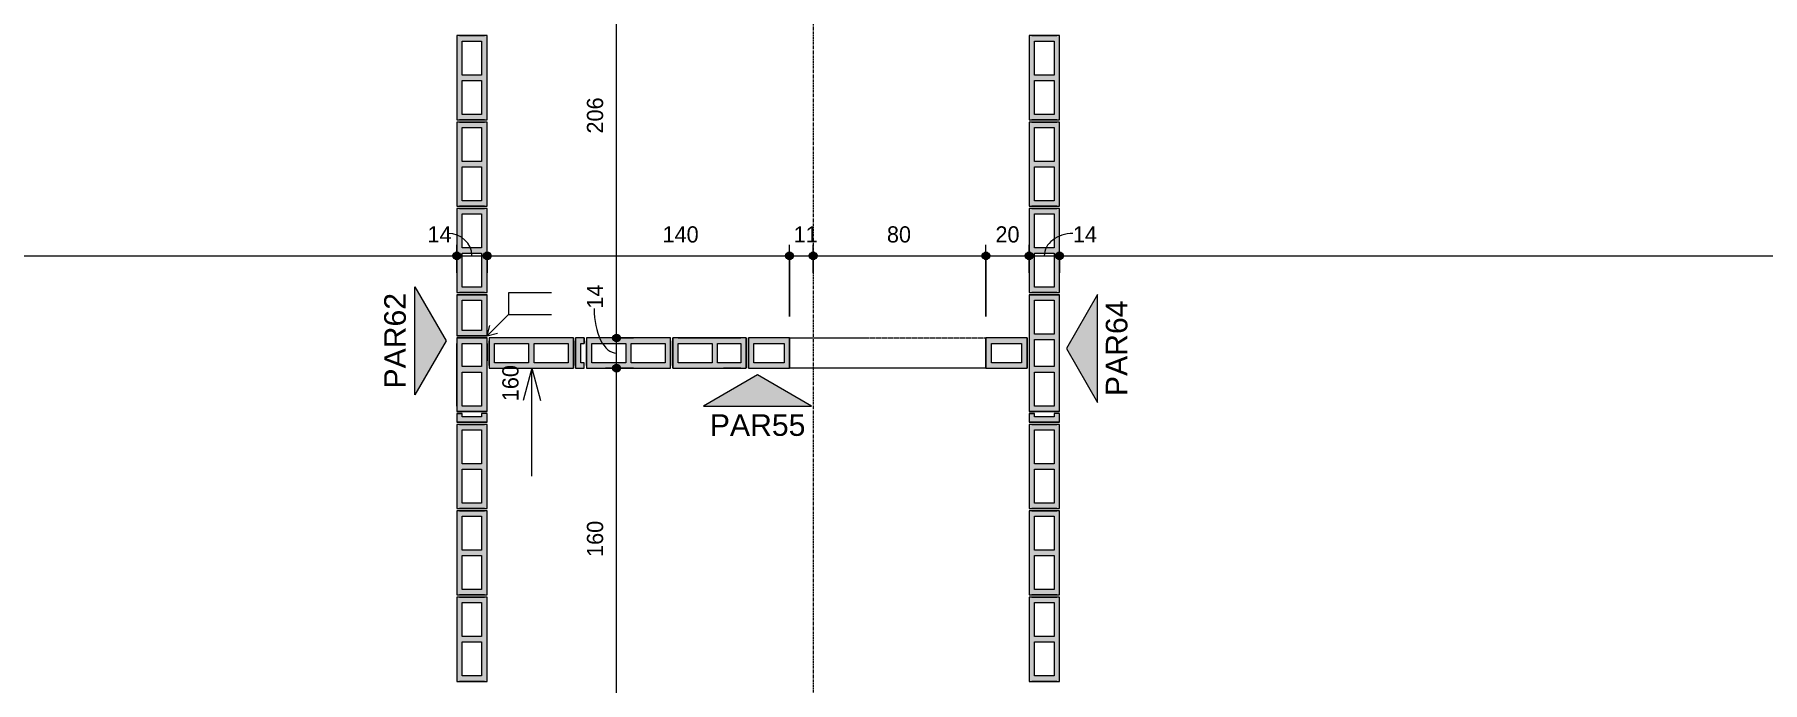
# Model space of a CAD drawing. Header units: centimetres. Extents: x 170 to 14001, y -2277 to 8860.
# Drawn here: x 11630 to 12430, y -115 to 185 of the extents above; entities that cross this region are included whole.
import ezdxf

# ---------------------------------------------------------------- set-up
doc = ezdxf.new("R2010")
doc.units = ezdxf.units.CM
doc.linetypes.add('Linha de eixo', pattern=[2.2225, 1.27, -0.3175, 0.3175, -0.3175])
doc.linetypes.add('Projeção', pattern=[0.396875, 0.238125, -0.15875])
for name, color, linetype, lineweight, true_color in [('A-ANNO-DIMS-1', 1, 'Continuous', 9, 0xff0000), ('A-DETL-1', 1, 'Continuous', 9, 0xff0000), ('G-ANNO-SYMB-1', 251, 'Continuous', 9, 0x646464), ('S-BEAM-3', 9, 'Continuous', 9, 0xc0c0c0), ('S-BEAM-4', 98, 'Continuous', 9, 0x004000), ('S-BEAM-7', 116, 'Continuous', 9, 0x008040), ('S-BEAM-8', 142, 'Continuous', 9, 0x0080c0), ('S-BEAM-9', 1, 'Continuous', 9, 0xff0000)]:
    doc.layers.add(name, color=color, linetype=linetype, lineweight=lineweight, true_color=true_color)
for name, color, linetype, lineweight in [('A-ANNO-DIMS-50', 7, 'Continuous', 9), ('A-DETL-GENF', 7, 'Continuous', 9), ('A-FLOR-OVHD', 7, 'Projeção', 9), ('G-ANNO-SYMB', 7, 'Continuous', 9), ('S-BEAM', 7, 'Continuous', 9), ('S-BEAM-2', 7, 'Continuous', 13), ('S-GRID-1', 7, 'Linha de eixo', 9)]:
    doc.layers.add(name, color=color, linetype=linetype, lineweight=lineweight)
doc.styles.add('Arial', font='arial.ttf', dxfattribs={"height": 10})
doc.styles.add('Bahnschrift_12', font='', dxfattribs={"height": 7.5})
doc.styles.get('Bahnschrift_12').set_extended_font_data('Bahnschrift')
doc.dimstyles.new('COTA_ACUMULADA', dxfattribs={"dimscale": 30.48, "dimtxt": 8.33133, "dimasz": 0.049213, "dimexe": 0, "dimexo": 0.0625, "dimgap": 0.131234, "dimtad": 0, "dimjust": 2, "dimdec": 0, "dimzin": 0, "dimdsep": 46, "dimtxsty": 'Bahnschrift_12', "dimblk1": 'NONE', "dimblk2": 'OPEN30', "dimsah": 1, "dimcen": 0.09, "dimse1": 1, "dimsd1": 1, "dimazin": 0, "dimtfac": 1, "dimtdec": 4, "dimtix": 1, "dimtmove": 2, "dimatfit": 3, "dimfxl": 0, "dimfxlon": 1, "dimtvp": 1, "dimtolj": 1, "dimtzin": 0, "dimarcsym": 2})
doc.dimstyles.new('Linear_-_2_mm_Arial', dxfattribs={"dimscale": 30.48, "dimtxt": 8.33133, "dimasz": 0.393701, "dimexe": 0.164042, "dimexo": 0.328084, "dimgap": 0.131234, "dimtad": 1, "dimdec": 0, "dimzin": 0, "dimdsep": 46, "dimtxsty": 'Bahnschrift_12', "dimblk1": 'DOTSMALL', "dimblk2": 'DOTSMALL', "dimsah": 1, "dimcen": 0.09, "dimdle": 0.164042, "dimazin": 0, "dimtfac": 1, "dimtdec": 4, "dimtix": 1, "dimtmove": 0, "dimatfit": 3, "dimfxl": 1, "dimtvp": 1, "dimtolj": 1, "dimtzin": 0, "dimarcsym": 2})
doc.dimstyles.new('Linear_-_2_mm_Arial_1', dxfattribs={"dimscale": 30.48, "dimtxt": 8.33133, "dimasz": 0.393701, "dimexe": 0.164042, "dimexo": 0.328084, "dimgap": 0.131234, "dimtad": 1, "dimdec": 0, "dimzin": 0, "dimdsep": 46, "dimtxsty": 'Bahnschrift_12', "dimblk1": 'DOTSMALL', "dimblk2": 'DOTSMALL', "dimsah": 1, "dimcen": 0.09, "dimdle": 0.164042, "dimazin": 0, "dimtfac": 1, "dimtdec": 4, "dimtix": 1, "dimtmove": 1, "dimatfit": 3, "dimfxl": 1, "dimtvp": 1, "dimtolj": 1, "dimtzin": 0, "dimarcsym": 2})
doc.dimstyles.new('Linear_-_2_mm_Arial_2', dxfattribs={"dimscale": 30.48, "dimtxt": 8.33133, "dimasz": 0.393701, "dimexe": 0.164042, "dimexo": 0.328084, "dimgap": 0.131234, "dimtad": 1, "dimdec": 0, "dimzin": 0, "dimdsep": 46, "dimtxsty": 'Bahnschrift_12', "dimblk1": 'DOTSMALL', "dimblk2": 'DOTSMALL', "dimsah": 1, "dimcen": 0.09, "dimdle": 0.164042, "dimazin": 0, "dimtfac": 1, "dimtdec": 4, "dimtix": 1, "dimtmove": 2, "dimatfit": 3, "dimfxl": 1, "dimtvp": 1, "dimtolj": 1, "dimtzin": 0, "dimarcsym": 2})

# ---------------------------------------------------------------- blocks, each defined once
blk = doc.blocks.new('LEONE - BLOCO 14X39X19 - LEONE - BLOCO 14X39X19-554799-COBERTURA - MODULAÇÃO 2ª FIADA')
at = {"layer": 'S-BEAM-3'}
h = blk.add_hatch(color=256, dxfattribs=at)
h.paths.add_polyline_path([(-19.5, 7), (-19.5, -7), (19.5, -7), (19.5, 7)])
h.paths.add_polyline_path([(-17, -3.48), (-17, 4.5), (-1.25, 4.5), (-1.25, -4.5), (-17, -4.5)])
h.paths.add_polyline_path([(1.25, -0.98), (1.25, 4.5), (17, 4.5), (17, -4.5), (1.25, -4.5), (1.25, -4.16)])
at = {"layer": 'A-DETL-GENF'}
for p, q in [((19.5, 7), (-19.5, 7)), ((-19.5, 7), (-19.5, 0)), ((-19.5, 0), (-19.5, -7)), ((-17, -4.5), (-17, 4.5)), ((-17, 4.5), (-1.25, 4.5)), ((-1.25, 4.5), (-1.25, -4.5)), ((1.25, -4.5), (1.25, 4.5)), ((1.25, 4.5), (17, 4.5)), ((17, 4.5), (17, -4.5)), ((19.5, 0), (19.5, 7)), ((19.5, -7), (19.5, 0)), ((-19.5, -7), (19.5, -7)), ((-1.25, -4.5), (-17, -4.5)), ((17, -4.5), (1.25, -4.5))]:
    blk.add_line(p, q, dxfattribs=at)
at = {"layer": 'S-BEAM-2'}
for p, q in [((-19.5, 7), (-19.5, -7)), ((19.5, 7), (-19.5, 7)), ((-19.5, 7), (-19.5, -7)), ((-19.5, -5.75), (-19.5, 5.75)), ((19.5, -7), (19.5, 7)), ((19.5, -7), (19.5, 7)), ((19.5, 5.75), (19.5, -5.75)), ((-19.5, -7), (19.5, -7))]:
    blk.add_line(p, q, dxfattribs=at)
at = {"layer": 'S-BEAM-3'}
for p, q in [((-17, 4.5), (-1.25, 4.5)), ((-17, -4.5), (-17, 4.5)), ((-1.25, 4.5), (-1.25, -4.5)), ((1.25, 4.5), (17, 4.5)), ((1.25, -4.5), (1.25, 4.5)), ((17, 4.5), (17, -4.5)), ((-1.25, -4.5), (-17, -4.5)), ((17, -4.5), (1.25, -4.5))]:
    blk.add_line(p, q, dxfattribs=at)
blk = doc.blocks.new('LEONE - BLOCO 14x19x19 - LEONE - BLOCO 14x19x19-537608-COBERTURA - MODULAÇÃO 2ª FIADA')
at = {"layer": 'S-BEAM-9'}
h = blk.add_hatch(color=256, dxfattribs=at)
h.paths.add_polyline_path([(-9.5, 0), (-9.5, -7), (9.5, -7), (9.5, 7), (-9.5, 7), (-9.5, 4.5)])
h.paths.add_polyline_path([(-7, -4.5), (-7, 4.5), (7, 4.5), (7, -4.5)])
at = {"layer": 'A-DETL-GENF'}
for p, q in [((-9.5, 7), (-9.5, 0)), ((0, 7), (-9.5, 7)), ((-9.5, 0), (-9.5, -7)), ((-7, -4.5), (-7, 4.5)), ((-7, 4.5), (7, 4.5)), ((9.5, 7), (0, 7)), ((7, 4.5), (7, -4.5)), ((9.5, 0), (9.5, 7)), ((9.5, -7), (9.5, 0)), ((-9.5, -7), (0, -7)), ((7, -4.5), (-7, -4.5)), ((0, -7), (9.5, -7))]:
    blk.add_line(p, q, dxfattribs=at)
at = {"layer": 'S-BEAM-2'}
for p, q in [((9.5, 7), (-9.5, 7)), ((-9.5, 7), (-9.5, -7)), ((-9.5, -7), (-9.5, 7)), ((-9.5, 5.75), (-9.5, -5.75)), ((-9.5, -5.75), (-9.5, 5.75)), ((9.5, -7), (9.5, 7)), ((9.5, 7), (9.5, -7)), ((9.5, -5.75), (9.5, 5.75)), ((9.5, 5.75), (9.5, -5.75)), ((-9.5, -7), (9.5, -7))]:
    blk.add_line(p, q, dxfattribs=at)
at = {"layer": 'S-BEAM-3'}
for p, q in [((-7, 4.5), (7, 4.5)), ((-7, -4.5), (-7, 4.5)), ((7, 4.5), (7, -4.5)), ((7, -4.5), (-7, -4.5))]:
    blk.add_line(p, q, dxfattribs=at)
blk = doc.blocks.new('LEONE - BLOCO 14x04x19 - LEONE - BLOCO 14x04x19-533013-COBERTURA - MODULAÇÃO 2ª FIADA')
at = {"layer": 'S-BEAM-7'}
blk.add_hatch(color=256, dxfattribs=at).paths.add_polyline_path([(-2.5, 0), (-2.5, -7), (1.5, -7), (1.5, -4.5), (0, -4.5), (0, 4.5), (1.5, 4.5), (1.5, 7), (-2.5, 7), (-2.5, 0.97)])
at = {"layer": 'A-DETL-GENF'}
for p, q in [((1.5, 7), (-2.5, 7)), ((-2.5, 7), (-2.5, 0)), ((-2.5, 0), (-2.5, -7)), ((0, 4.5), (1.5, 4.5)), ((0, -4.5), (0, 4.5)), ((1.5, 4.5), (1.5, 7)), ((-2.5, -7), (1.5, -7)), ((1.5, -4.5), (0, -4.5)), ((1.5, -7), (1.5, -4.5))]:
    blk.add_line(p, q, dxfattribs=at)
at = {"layer": 'S-BEAM-2'}
for p, q in [((1.5, 7), (-2.5, 7)), ((-2.5, -7), (-2.5, 7)), ((1.5, 7), (1.5, 4.5)), ((-2.5, -7), (1.5, -7)), ((1.5, -7), (1.5, -4.5))]:
    blk.add_line(p, q, dxfattribs=at)
at = {"layer": 'S-BEAM-3'}
for p, q in [((0, -4.5), (0, 4.5)), ((0, 4.5), (1.5, 4.5)), ((1.5, -4.5), (0, -4.5))]:
    blk.add_line(p, q, dxfattribs=at)
blk = doc.blocks.new('LEONE - BLOCO 14X54X19 - LEONE - BLOCO 14X54X19-V3-COBERTURA - MODULAÇÃO 2ª FIADA')
at = {"layer": 'S-BEAM-4'}
h = blk.add_hatch(color=256, dxfattribs=at)
h.paths.add_polyline_path([(-27, -7), (27, -7), (27, 7), (-27, 7), (-27, -5.16)])
h.paths.add_polyline_path([(8.75, -4.5), (8.75, 4.5), (24.5, 4.5), (24.5, -4.5), (17, -4.5)])
h.paths.add_polyline_path([(6.25, -4.5), (-6.25, -4.5), (-6.25, 4.5), (6.25, 4.5), (6.25, 2.45)])
h.paths.add_polyline_path([(-24.5, -4.5), (-24.5, 4.5), (-8.75, 4.5), (-8.75, -4.5)])
at = {"layer": 'A-DETL-GENF'}
for p, q in [((-27, 7), (-27, 0)), ((0, 7), (-27, 7)), ((-27, 0), (-27, -7)), ((-24.5, -4.5), (-24.5, 4.5)), ((-24.5, 4.5), (-8.75, 4.5)), ((-8.75, 4.5), (-8.75, -4.5)), ((-6.25, 4.5), (6.25, 4.5)), ((-6.25, -4.5), (-6.25, 4.5)), ((27, 7), (0, 7)), ((6.25, 4.5), (6.25, -4.5)), ((8.75, -4.5), (8.75, 4.5)), ((8.75, 4.5), (24.5, 4.5)), ((24.5, 4.5), (24.5, -4.5)), ((27, 0), (27, 7)), ((-27, -7), (0, -7)), ((-8.75, -4.5), (-24.5, -4.5)), ((6.25, -4.5), (-6.25, -4.5)), ((0, -7), (27, -7)), ((24.5, -4.5), (8.75, -4.5)), ((27, -7), (27, 0))]:
    blk.add_line(p, q, dxfattribs=at)
at = {"layer": 'S-BEAM-2'}
for p, q in [((-27, 7), (-27, -7)), ((27, 7), (-27, 7)), ((-27, 7), (-27, -7)), ((-27, -7), (-27, 6.88)), ((-27, 5.75), (-27, -5.75)), ((-27, -5.75), (-27, 5.75)), ((27, -7), (27, 7)), ((27, 7), (27, -7)), ((27, -7), (27, 7)), ((27, -5.75), (27, 5.75)), ((27, 5.75), (27, -5.75)), ((-27, -7), (27, -7))]:
    blk.add_line(p, q, dxfattribs=at)
at = {"layer": 'S-BEAM-3'}
for p, q in [((-24.5, 4.5), (-8.75, 4.5)), ((-24.5, -4.5), (-24.5, 4.5)), ((-8.75, 4.5), (-8.75, -4.5)), ((-6.25, 4.5), (6.25, 4.5)), ((-6.25, -4.5), (-6.25, 4.5)), ((6.25, 4.5), (6.25, -4.5)), ((8.75, 4.5), (24.5, 4.5)), ((8.75, -4.5), (8.75, 4.5)), ((24.5, 4.5), (24.5, -4.5)), ((-8.75, -4.5), (-24.5, -4.5)), ((6.25, -4.5), (-6.25, -4.5)), ((24.5, -4.5), (8.75, -4.5))]:
    blk.add_line(p, q, dxfattribs=at)
blk = doc.blocks.new('LEONE - BLOCO 14x19x19 - LEONE - BLOCO 14x19x19-V5-COBERTURA - MODULAÇÃO 2ª FIADA')
at = {"layer": 'S-BEAM-9'}
h = blk.add_hatch(color=256, dxfattribs=at)
h.paths.add_polyline_path([(-9.5, 7), (-9.5, -7), (9.5, -7), (9.5, 7), (-8.5, 7)])
h.paths.add_polyline_path([(7, 4.5), (7, -4.5), (-7, -4.5), (-7, 4.5)])
at = {"layer": 'A-DETL-GENF'}
for p, q in [((-9.5, 7), (-9.5, 0)), ((0, 7), (-9.5, 7)), ((-9.5, 0), (-9.5, -7)), ((-7, -4.5), (-7, 4.5)), ((-7, 4.5), (7, 4.5)), ((9.5, 7), (0, 7)), ((7, 4.5), (7, -4.5)), ((9.5, 0), (9.5, 7)), ((9.5, -7), (9.5, 0)), ((-9.5, -7), (0, -7)), ((7, -4.5), (-7, -4.5)), ((0, -7), (9.5, -7))]:
    blk.add_line(p, q, dxfattribs=at)
at = {"layer": 'S-BEAM-2'}
for p, q in [((9.5, 7), (-9.5, 7)), ((-9.5, 7), (-9.5, -7)), ((-9.5, -7), (-9.5, 7)), ((-9.5, 5.75), (-9.5, -5.75)), ((-9.5, -5.75), (-9.5, 5.75)), ((9.5, -7), (9.5, 7)), ((9.5, 7), (9.5, -7)), ((9.5, -5.75), (9.5, 5.75)), ((9.5, 5.75), (9.5, -5.75)), ((-9.5, -7), (9.5, -7))]:
    blk.add_line(p, q, dxfattribs=at)
at = {"layer": 'S-BEAM-3'}
for p, q in [((-7, 4.5), (7, 4.5)), ((-7, -4.5), (-7, 4.5)), ((7, 4.5), (7, -4.5)), ((7, -4.5), (-7, -4.5))]:
    blk.add_line(p, q, dxfattribs=at)
blk = doc.blocks.new('LEONE - BLOCO 14x34x19 - LEONE - BLOCO 14x34x19-V2-COBERTURA - MODULAÇÃO 2ª FIADA')
at = {"layer": 'S-BEAM-8'}
h = blk.add_hatch(color=256, dxfattribs=at)
h.paths.add_polyline_path([(19.5, 4.5), (19.5, 7), (-14.5, 7), (-14.5, -7), (19.5, -7), (19.5, 4.069)])
h.paths.add_polyline_path([(17, 4.5), (17, -4.5), (1.25, -4.5), (1.25, 4.5), (2.5, 4.5)])
h.paths.add_polyline_path([(-1.25, 4.5), (-1.25, -4.5), (-12, -4.5), (-12, 4.5), (-2.3367, 4.5)])
at = {"layer": 'A-DETL-GENF'}
for p, q in [((-14.5, 7), (-14.5, 0)), ((2.5, 7), (-14.5, 7)), ((-14.5, 0), (-14.5, -7)), ((-12, -4.5), (-12, 4.5)), ((-12, 4.5), (-1.25, 4.5)), ((-1.25, 4.5), (-1.25, -4.5)), ((1.25, 4.5), (17, 4.5)), ((1.25, -4.5), (1.25, 4.5)), ((19.5, 7), (2.5, 7)), ((17, 4.5), (17, -4.5)), ((19.5, 0), (19.5, 7)), ((19.5, -7), (19.5, 0)), ((-14.5, -7), (2.5, -7)), ((-1.25, -4.5), (-12, -4.5)), ((17, -4.5), (1.25, -4.5)), ((2.5, -7), (19.5, -7))]:
    blk.add_line(p, q, dxfattribs=at)
at = {"layer": 'S-BEAM-2'}
for p, q in [((-14.5, 7), (-14.5, -7)), ((19.5, 7), (-14.5, 7)), ((-14.5, 7), (-14.5, -7)), ((-14.5, -7), (-14.5, 6.8804)), ((-14.5, 5.75), (-14.5, -5.75)), ((-14.5, -5.75), (-14.5, 5.75)), ((-12, 7), (-3.9375, 7)), ((-12, 7), (-3.9375, 7)), ((17, 7), (-12, 7)), ((19.5, -7), (19.5, 7)), ((19.5, 7), (19.5, -7)), ((19.5, -7), (19.5, 7)), ((19.5, -5.75), (19.5, 5.75)), ((19.5, 5.75), (19.5, -5.75)), ((-14.5, -7), (19.5, -7)), ((-12, -7), (-3.9375, -7)), ((-12, -7), (-3.9375, -7)), ((17, -7), (-12, -7))]:
    blk.add_line(p, q, dxfattribs=at)
at = {"layer": 'S-BEAM-3'}
for p, q in [((-12, 4.5), (-1.25, 4.5)), ((-12, -4.5), (-12, 4.5)), ((-1.25, 4.5), (-1.25, -4.5)), ((1.25, 4.5), (17, 4.5)), ((1.25, -4.5), (1.25, 4.5)), ((17, 4.5), (17, -4.5)), ((-1.25, -4.5), (-12, -4.5)), ((17, -4.5), (1.25, -4.5))]:
    blk.add_line(p, q, dxfattribs=at)
blk = doc.blocks.new('LEONE - BLOCO 14x34x5 - LEONE - BLOCO 14x34x19-2843082-COBERTURA - MODULAÇÃO 2ª FIADA')
at = {"layer": 'S-BEAM-8'}
h = blk.add_hatch(color=256, dxfattribs=at)
h.paths.add_polyline_path([(-14.5, 0), (-14.5, -7), (19.5, -7), (19.5, 7), (-14.5, 7), (-14.5, 4.5)])
h.paths.add_polyline_path([(-12, -4.5), (-12, 4.5), (-1.25, 4.5), (-1.25, -4.5), (-6.1361, -4.5)])
h.paths.add_polyline_path([(1.25, 4.5), (17, 4.5), (17, -4.5), (1.25, -4.5), (1.25, 4.0283)])
at = {"layer": 'A-DETL-GENF'}
for p, q in [((-14.5, 7), (-14.5, 0)), ((2.5, 7), (-14.5, 7)), ((-14.5, 0), (-14.5, -7)), ((-12, -4.5), (-12, 4.5)), ((-12, 4.5), (-1.25, 4.5)), ((-1.25, 4.5), (-1.25, -4.5)), ((1.25, 4.5), (17, 4.5)), ((1.25, -4.5), (1.25, 4.5)), ((19.5, 7), (2.5, 7)), ((17, 4.5), (17, -4.5)), ((19.5, 0), (19.5, 7)), ((19.5, -7), (19.5, 0)), ((-14.5, -7), (2.5, -7)), ((-1.25, -4.5), (-12, -4.5)), ((17, -4.5), (1.25, -4.5)), ((2.5, -7), (19.5, -7))]:
    blk.add_line(p, q, dxfattribs=at)
at = {"layer": 'S-BEAM-2'}
for p, q in [((-14.5, 7), (-14.5, -7)), ((19.5, 7), (-14.5, 7)), ((-14.5, 7), (-14.5, -7)), ((-14.5, -7), (-14.5, 6.8804)), ((-14.5, 5.75), (-14.5, -5.75)), ((-14.5, -5.75), (-14.5, 5.75)), ((-12, 7), (-3.9375, 7)), ((-12, 7), (-3.9375, 7)), ((17, 7), (-12, 7)), ((19.5, -7), (19.5, 7)), ((19.5, 7), (19.5, -7)), ((19.5, -7), (19.5, 7)), ((19.5, -5.75), (19.5, 5.75)), ((19.5, 5.75), (19.5, -5.75)), ((-14.5, -7), (19.5, -7)), ((-12, -7), (-3.9375, -7)), ((-12, -7), (-3.9375, -7)), ((17, -7), (-12, -7))]:
    blk.add_line(p, q, dxfattribs=at)
at = {"layer": 'S-BEAM-3'}
for p, q in [((-12, 4.5), (-1.25, 4.5)), ((-12, -4.5), (-12, 4.5)), ((-1.25, 4.5), (-1.25, -4.5)), ((1.25, 4.5), (17, 4.5)), ((1.25, -4.5), (1.25, 4.5)), ((17, 4.5), (17, -4.5)), ((-1.25, -4.5), (-12, -4.5)), ((17, -4.5), (1.25, -4.5))]:
    blk.add_line(p, q, dxfattribs=at)
blk = doc.blocks.new('LEONE - BLOCO 14x04x4 - LEONE - BLOCO 14x04x19-2843081-COBERTURA - MODULAÇÃO 2ª FIADA')
at = {"layer": 'S-BEAM-7'}
blk.add_hatch(color=256, dxfattribs=at).paths.add_polyline_path([(-2.5, 7), (-2.5, -7), (1.5, -7), (1.5, -4.5), (0, -4.5), (0, 4.5), (1.5, 4.5), (1.5, 7), (0, 7)])
at = {"layer": 'A-DETL-GENF'}
for p, q in [((1.5, 7), (-2.5, 7)), ((-2.5, 7), (-2.5, 0)), ((-2.5, 0), (-2.5, -7)), ((0, 4.5), (1.5, 4.5)), ((0, -4.5), (0, 4.5)), ((1.5, 4.5), (1.5, 7)), ((-2.5, -7), (1.5, -7)), ((1.5, -4.5), (0, -4.5)), ((1.5, -7), (1.5, -4.5))]:
    blk.add_line(p, q, dxfattribs=at)
at = {"layer": 'S-BEAM-2'}
for p, q in [((1.5, 7), (-2.5, 7)), ((-2.5, -7), (-2.5, 7)), ((1.5, 7), (1.5, 4.5)), ((-2.5, -7), (1.5, -7)), ((1.5, -7), (1.5, -4.5))]:
    blk.add_line(p, q, dxfattribs=at)
at = {"layer": 'S-BEAM-3'}
for p, q in [((0, -4.5), (0, 4.5)), ((0, 4.5), (1.5, 4.5)), ((1.5, -4.5), (0, -4.5))]:
    blk.add_line(p, q, dxfattribs=at)
blk = doc.blocks.new('Elevação - Número de detalhe-142644-COBERTURA - MODULAÇÃO 2ª FIADA')
at = {"layer": 'G-ANNO-SYMB-1'}
blk.add_hatch(color=256, dxfattribs=at).paths.add_polyline_path([(0.5, 0), (-0.5, 0), (0, 0.289)])
at = {"layer": 'G-ANNO-SYMB'}
for p, q in [((0, 0.289), (-0.5, 0)), ((0.5, 0), (0, 0.289)), ((-0.5, 0), (0.5, 0))]:
    blk.add_line(p, q, dxfattribs=at)
blk = doc.blocks.new('DIMBLOCK55-COBERTURA - MODULAÇÃO 2ª FIADA')
at = {"layer": 'A-ANNO-DIMS-50', "lineweight": 35, "true_color": 0xff0000}
h = blk.add_hatch(color=1, dxfattribs=at)
edge = h.paths.add_edge_path()
edge.add_arc((11074.73, 82.31), 1.5, 0, 360)
h = blk.add_hatch(color=1, dxfattribs=at)
edge = h.paths.add_edge_path()
edge.add_arc((11825.73, 82.31), 1.5, 0, 360)
at = {"layer": 'A-ANNO-DIMS-50', "color": 1, "true_color": 0xff0000}
for p, q in [((11069.73, 82.31), (11825.73, 82.31)), ((11074.73, 74.43), (11074.73, 87.31)), ((11074.73, 82.31), (11074.73, 74.43)), ((11825.73, 74.43), (11825.73, 87.31)), ((11825.73, 82.31), (11825.73, 74.43))]:
    blk.add_line(p, q, dxfattribs=at)
at = {"layer": 'A-ANNO-DIMS-50', "color": 1, "lineweight": 35, "true_color": 0xff0000}
for centre in [(11074.73, 82.31), (11825.73, 82.31)]:
    blk.add_circle(centre, 1.5, dxfattribs=at)
at = {"layer": 'A-ANNO-DIMS-50', "color": 0, "insert": (11442.97, 95.96), "char_height": 7.5, "width": 17.4201, "attachment_point": 1, "line_spacing_factor": 1.009858, "style": 'Bahnschrift_12'}
blk.add_mtext('751', dxfattribs=at)
blk = doc.blocks.new('_DotSmall')
at = {"color": 0, "linetype": 'ByBlock', "const_width": 0.5}
blk.add_lwpolyline([(-0.0625, 0, 1), (0.0625, 0, 1)], format="xyb", close=True, dxfattribs=at)
blk = doc.blocks.new('DIMBLOCK56-COBERTURA - MODULAÇÃO 2ª FIADA')
at = {"layer": 'A-ANNO-DIMS-50', "lineweight": 35, "true_color": 0xff0000}
h = blk.add_hatch(color=1, dxfattribs=at)
edge = h.paths.add_edge_path()
edge.add_arc((11825.73, 82.31), 1.5, 0, 360)
h = blk.add_hatch(color=1, dxfattribs=at)
edge = h.paths.add_edge_path()
edge.add_arc((11839.73, 82.31), 1.5, 0, 360)
at = {"layer": 'A-ANNO-DIMS-50', "color": 1, "true_color": 0xff0000}
for p, q in [((11825.73, 74.43), (11825.73, 87.31)), ((11825.73, 82.31), (11839.73, 82.31)), ((11825.73, 82.31), (11825.73, 74.43)), ((11839.73, 74.43), (11839.73, 87.31)), ((11839.73, 82.31), (11839.73, 74.43))]:
    blk.add_line(p, q, dxfattribs=at)
at = {"layer": 'A-ANNO-DIMS-50', "color": 1, "lineweight": 35, "true_color": 0xff0000}
for centre in [(11825.73, 82.31), (11839.73, 82.31)]:
    blk.add_circle(centre, 1.5, dxfattribs=at)
at = {"layer": 'A-ANNO-DIMS-50', "color": 1, "true_color": 0xff0000}
blk.add_ellipse((11821.62, 82.31), major_axis=(11.12, 0), ratio=0.927717, start_param=0, end_param=1.570796, dxfattribs=at)
at = {"layer": 'A-ANNO-DIMS-50', "color": 0, "insert": (11812.15, 95.96), "char_height": 7.5, "width": 11.3609, "attachment_point": 1, "line_spacing_factor": 1.009858, "style": 'Bahnschrift_12'}
blk.add_mtext('14', dxfattribs=at)
blk = doc.blocks.new('DIMBLOCK57-COBERTURA - MODULAÇÃO 2ª FIADA')
at = {"layer": 'A-ANNO-DIMS-50', "lineweight": 35, "true_color": 0xff0000}
h = blk.add_hatch(color=1, dxfattribs=at)
edge = h.paths.add_edge_path()
edge.add_arc((11839.73, 82.31), 1.5, 0, 360)
h = blk.add_hatch(color=1, dxfattribs=at)
edge = h.paths.add_edge_path()
edge.add_arc((11979.73, 82.31), 1.5, 0, 360)
at = {"layer": 'A-ANNO-DIMS-50', "color": 1, "true_color": 0xff0000}
for p, q in [((11839.73, 74.43), (11839.73, 87.31)), ((11839.73, 82.31), (11979.73, 82.31)), ((11839.73, 82.31), (11839.73, 74.43)), ((11979.73, 54.24), (11979.73, 87.31)), ((11979.73, 82.31), (11979.73, 54.24))]:
    blk.add_line(p, q, dxfattribs=at)
at = {"layer": 'A-ANNO-DIMS-50', "color": 1, "lineweight": 35, "true_color": 0xff0000}
for centre in [(11839.73, 82.31), (11979.73, 82.31)]:
    blk.add_circle(centre, 1.5, dxfattribs=at)
at = {"layer": 'A-ANNO-DIMS-50', "color": 0, "insert": (11920.97, 95.96), "char_height": 7.5, "width": 18.3289, "attachment_point": 1, "line_spacing_factor": 1.009858, "style": 'Bahnschrift_12'}
blk.add_mtext('140', dxfattribs=at)
blk = doc.blocks.new('DIMBLOCK58-COBERTURA - MODULAÇÃO 2ª FIADA')
at = {"layer": 'A-ANNO-DIMS-50', "lineweight": 35, "true_color": 0xff0000}
h = blk.add_hatch(color=1, dxfattribs=at)
edge = h.paths.add_edge_path()
edge.add_arc((11979.73, 82.31), 1.5, 0, 360)
h = blk.add_hatch(color=1, dxfattribs=at)
edge = h.paths.add_edge_path()
edge.add_arc((11990.73, 82.31), 1.5, 0, 360)
at = {"layer": 'A-ANNO-DIMS-50', "color": 1, "true_color": 0xff0000}
for p, q in [((11979.73, 54.24), (11979.73, 87.31)), ((11979.73, 82.31), (11990.73, 82.31)), ((11979.73, 82.31), (11979.73, 54.24)), ((11990.73, 74.43), (11990.73, 87.31)), ((11990.73, 82.31), (11990.73, 74.43))]:
    blk.add_line(p, q, dxfattribs=at)
at = {"layer": 'A-ANNO-DIMS-50', "color": 1, "lineweight": 35, "true_color": 0xff0000}
for centre in [(11979.73, 82.31), (11990.73, 82.31)]:
    blk.add_circle(centre, 1.5, dxfattribs=at)
at = {"layer": 'A-ANNO-DIMS-50', "color": 0, "insert": (11981.7, 95.96), "char_height": 7.5, "width": 8.4828, "attachment_point": 1, "line_spacing_factor": 1.009858, "style": 'Bahnschrift_12'}
blk.add_mtext('11', dxfattribs=at)
blk = doc.blocks.new('DIMBLOCK59-COBERTURA - MODULAÇÃO 2ª FIADA')
at = {"layer": 'A-ANNO-DIMS-50', "lineweight": 35, "true_color": 0xff0000}
h = blk.add_hatch(color=1, dxfattribs=at)
edge = h.paths.add_edge_path()
edge.add_arc((11990.73, 82.31), 1.5, 0, 360)
h = blk.add_hatch(color=1, dxfattribs=at)
edge = h.paths.add_edge_path()
edge.add_arc((12070.73, 82.31), 1.5, 0, 360)
at = {"layer": 'A-ANNO-DIMS-50', "color": 1, "true_color": 0xff0000}
for p, q in [((11990.73, 74.43), (11990.73, 87.31)), ((11990.73, 82.31), (12070.73, 82.31)), ((11990.73, 82.31), (11990.73, 74.43)), ((12070.73, 54.24), (12070.73, 87.31)), ((12070.73, 82.31), (12070.73, 54.24))]:
    blk.add_line(p, q, dxfattribs=at)
at = {"layer": 'A-ANNO-DIMS-50', "color": 1, "lineweight": 35, "true_color": 0xff0000}
for centre in [(11990.73, 82.31), (12070.73, 82.31)]:
    blk.add_circle(centre, 1.5, dxfattribs=at)
at = {"layer": 'A-ANNO-DIMS-50', "color": 0, "insert": (12024.86, 95.96), "char_height": 7.5, "width": 14.0875, "attachment_point": 1, "line_spacing_factor": 1.009858, "style": 'Bahnschrift_12'}
blk.add_mtext('80', dxfattribs=at)
blk = doc.blocks.new('DIMBLOCK60-COBERTURA - MODULAÇÃO 2ª FIADA')
at = {"layer": 'A-ANNO-DIMS-50', "lineweight": 35, "true_color": 0xff0000}
h = blk.add_hatch(color=1, dxfattribs=at)
edge = h.paths.add_edge_path()
edge.add_arc((12070.73, 82.31), 1.5, 0, 360)
h = blk.add_hatch(color=1, dxfattribs=at)
edge = h.paths.add_edge_path()
edge.add_arc((12090.73, 82.31), 1.5, 0, 360)
at = {"layer": 'A-ANNO-DIMS-50', "color": 1, "true_color": 0xff0000}
for p, q in [((12070.73, 54.24), (12070.73, 87.31)), ((12070.73, 82.31), (12090.73, 82.31)), ((12070.73, 82.31), (12070.73, 54.24)), ((12090.73, 74.43), (12090.73, 87.31)), ((12090.73, 82.31), (12090.73, 74.43))]:
    blk.add_line(p, q, dxfattribs=at)
at = {"layer": 'A-ANNO-DIMS-50', "color": 1, "lineweight": 35, "true_color": 0xff0000}
for centre in [(12070.73, 82.31), (12090.73, 82.31)]:
    blk.add_circle(centre, 1.5, dxfattribs=at)
at = {"layer": 'A-ANNO-DIMS-50', "color": 0, "insert": (12075.11, 95.96), "char_height": 7.5, "width": 13.4816, "attachment_point": 1, "line_spacing_factor": 1.009858, "style": 'Bahnschrift_12'}
blk.add_mtext('20', dxfattribs=at)
blk = doc.blocks.new('DIMBLOCK61-COBERTURA - MODULAÇÃO 2ª FIADA')
at = {"layer": 'A-ANNO-DIMS-50', "lineweight": 35, "true_color": 0xff0000}
h = blk.add_hatch(color=1, dxfattribs=at)
edge = h.paths.add_edge_path()
edge.add_arc((12090.73, 82.31), 1.5, 0, 360)
h = blk.add_hatch(color=1, dxfattribs=at)
edge = h.paths.add_edge_path()
edge.add_arc((12104.73, 82.31), 1.5, 0, 360)
at = {"layer": 'A-ANNO-DIMS-50', "color": 1, "true_color": 0xff0000}
for p, q in [((12090.73, 74.43), (12090.73, 87.31)), ((12090.73, 82.31), (12104.73, 82.31)), ((12090.73, 82.31), (12090.73, 74.43)), ((12104.73, 74.43), (12104.73, 87.31)), ((12104.73, 82.31), (12104.73, 74.43))]:
    blk.add_line(p, q, dxfattribs=at)
at = {"layer": 'A-ANNO-DIMS-50', "color": 1, "lineweight": 35, "true_color": 0xff0000}
for centre in [(12090.73, 82.31), (12104.73, 82.31)]:
    blk.add_circle(centre, 1.5, dxfattribs=at)
at = {"layer": 'A-ANNO-DIMS-50', "color": 1, "true_color": 0xff0000}
blk.add_ellipse((12110.98, 82.31), major_axis=(13.25, 0), ratio=0.778117, start_param=1.570796, end_param=3.141593, dxfattribs=at)
at = {"layer": 'A-ANNO-DIMS-50', "color": 0, "insert": (12110.98, 95.96), "char_height": 7.5, "width": 11.3609, "attachment_point": 1, "line_spacing_factor": 1.009858, "style": 'Bahnschrift_12'}
blk.add_mtext('14', dxfattribs=at)
blk = doc.blocks.new('DIMBLOCK62-COBERTURA - MODULAÇÃO 2ª FIADA')
at = {"layer": 'A-ANNO-DIMS-50', "lineweight": 35, "true_color": 0xff0000}
h = blk.add_hatch(color=1, dxfattribs=at)
edge = h.paths.add_edge_path()
edge.add_arc((12104.73, 82.31), 1.5, 0, 360)
h = blk.add_hatch(color=1, dxfattribs=at)
edge = h.paths.add_edge_path()
edge.add_arc((12890.73, 82.31), 1.5, 0, 360)
at = {"layer": 'A-ANNO-DIMS-50', "color": 1, "true_color": 0xff0000}
for p, q in [((12104.73, 74.43), (12104.73, 87.31)), ((12104.73, 82.31), (12890.73, 82.31)), ((12104.73, 82.31), (12104.73, 74.43)), ((12890.73, 74.43), (12890.73, 87.31)), ((12890.73, 82.31), (12890.73, 74.43))]:
    blk.add_line(p, q, dxfattribs=at)
at = {"layer": 'A-ANNO-DIMS-50', "color": 1, "lineweight": 35, "true_color": 0xff0000}
for centre in [(12104.73, 82.31), (12890.73, 82.31)]:
    blk.add_circle(centre, 1.5, dxfattribs=at)
at = {"layer": 'A-ANNO-DIMS-50', "color": 0, "insert": (12489.4, 95.96), "char_height": 7.5, "width": 19.9952, "attachment_point": 1, "line_spacing_factor": 1.009858, "style": 'Bahnschrift_12'}
blk.add_mtext('786', dxfattribs=at)
blk = doc.blocks.new('DIMBLOCK80-COBERTURA - MODULAÇÃO 2ª FIADA')
at = {"layer": 'A-ANNO-DIMS-50', "lineweight": 35, "true_color": 0xff0000}
h = blk.add_hatch(color=1, dxfattribs=at)
edge = h.paths.add_edge_path()
edge.add_arc((11899.61, 30.24), 1.5, 0, 360)
h = blk.add_hatch(color=1, dxfattribs=at)
edge = h.paths.add_edge_path()
edge.add_arc((11899.61, -129.76), 1.5, 0, 360)
at = {"layer": 'A-ANNO-DIMS-50', "color": 1, "true_color": 0xff0000}
for p, q in [((11907.49, 30.24), (11894.61, 30.24)), ((11899.61, -129.76), (11899.61, 30.24)), ((11899.61, 30.24), (11907.49, 30.24)), ((11907.49, -129.76), (11894.61, -129.76)), ((11899.61, -129.76), (11907.49, -129.76))]:
    blk.add_line(p, q, dxfattribs=at)
at = {"layer": 'A-ANNO-DIMS-50', "color": 1, "lineweight": 35, "true_color": 0xff0000}
for centre in [(11899.61, 30.24), (11899.61, -129.76)]:
    blk.add_circle(centre, 1.5, dxfattribs=at)
at = {"layer": 'A-ANNO-DIMS-50', "color": 0, "insert": (11885.97, -57.14), "char_height": 7.5, "width": 17.723, "attachment_point": 1, "rotation": 90, "line_spacing_factor": 1.009858, "style": 'Bahnschrift_12'}
blk.add_mtext('160', dxfattribs=at)
blk = doc.blocks.new('DIMBLOCK81-COBERTURA - MODULAÇÃO 2ª FIADA')
at = {"layer": 'A-ANNO-DIMS-50', "lineweight": 35, "true_color": 0xff0000}
h = blk.add_hatch(color=1, dxfattribs=at)
edge = h.paths.add_edge_path()
edge.add_arc((11899.61, 44.24), 1.5, 0, 360)
h = blk.add_hatch(color=1, dxfattribs=at)
edge = h.paths.add_edge_path()
edge.add_arc((11899.61, 30.24), 1.5, 0, 360)
at = {"layer": 'A-ANNO-DIMS-50', "color": 1, "true_color": 0xff0000}
for p, q in [((11907.49, 44.24), (11894.61, 44.24)), ((11899.61, 30.24), (11899.61, 44.24)), ((11899.61, 44.24), (11907.49, 44.24)), ((11907.49, 30.24), (11894.61, 30.24)), ((11899.61, 30.24), (11907.49, 30.24))]:
    blk.add_line(p, q, dxfattribs=at)
at = {"layer": 'A-ANNO-DIMS-50', "color": 1, "lineweight": 35, "true_color": 0xff0000}
for centre in [(11899.61, 44.24), (11899.61, 30.24)]:
    blk.add_circle(centre, 1.5, dxfattribs=at)
at = {"layer": 'A-ANNO-DIMS-50', "color": 1, "true_color": 0xff0000}
blk.add_ellipse((11899.61, 57.82), major_axis=(0, 20.57), ratio=0.501239, start_param=1.570796, end_param=3.141593, dxfattribs=at)
at = {"layer": 'A-ANNO-DIMS-50', "color": 0, "insert": (11885.97, 57.82), "char_height": 7.5, "width": 11.3609, "attachment_point": 1, "rotation": 90, "line_spacing_factor": 1.009858, "style": 'Bahnschrift_12'}
blk.add_mtext('14', dxfattribs=at)
blk = doc.blocks.new('DIMBLOCK82-COBERTURA - MODULAÇÃO 2ª FIADA')
at = {"layer": 'A-ANNO-DIMS-50', "lineweight": 35, "true_color": 0xff0000}
h = blk.add_hatch(color=1, dxfattribs=at)
edge = h.paths.add_edge_path()
edge.add_arc((11899.61, 250.24), 1.5, 0, 360)
h = blk.add_hatch(color=1, dxfattribs=at)
edge = h.paths.add_edge_path()
edge.add_arc((11899.61, 44.24), 1.5, 0, 360)
at = {"layer": 'A-ANNO-DIMS-50', "color": 1, "true_color": 0xff0000}
for p, q in [((11907.49, 250.24), (11894.61, 250.24)), ((11899.61, 44.24), (11899.61, 250.24)), ((11899.61, 250.24), (11907.49, 250.24)), ((11907.49, 44.24), (11894.61, 44.24)), ((11899.61, 44.24), (11907.49, 44.24))]:
    blk.add_line(p, q, dxfattribs=at)
at = {"layer": 'A-ANNO-DIMS-50', "color": 1, "lineweight": 35, "true_color": 0xff0000}
for centre in [(11899.61, 250.24), (11899.61, 44.24)]:
    blk.add_circle(centre, 1.5, dxfattribs=at)
at = {"layer": 'A-ANNO-DIMS-50', "color": 0, "insert": (11885.97, 138.91), "char_height": 7.5, "width": 19.9952, "attachment_point": 1, "rotation": 90, "line_spacing_factor": 1.009858, "style": 'Bahnschrift_12'}
blk.add_mtext('206', dxfattribs=at)
blk = doc.blocks.new('DIMBLOCK115-COBERTURA - MODULAÇÃO 2ª FIADA')
at = {"layer": 'A-ANNO-DIMS-50', "color": 1, "true_color": 0xff0000}
for p, q in [((11860.44, 30.24), (11856.42, 15.24)), ((11860.44, 30.24), (11864.46, 15.24)), ((11860.44, -19.76), (11860.44, 30.24)), ((11860.44, 30.24), (11860.44, 30.24)), ((11860.44, 30.24), (11860.44, 30.24))]:
    blk.add_line(p, q, dxfattribs=at)
at = {"layer": 'A-ANNO-DIMS-50', "color": 0, "insert": (11846.8, 14.97), "char_height": 7.5, "width": 17.723, "attachment_point": 1, "rotation": 90, "line_spacing_factor": 1.009858, "style": 'Bahnschrift_12'}
blk.add_mtext('160', dxfattribs=at)
blk = doc.blocks.new('_None')
blk = doc.blocks.new('_Open30')
at = {"color": 0, "linetype": 'ByBlock', "lineweight": -2}
for p, q in [((-1, 0.27), (0, 0)), ((0, 0), (-1, -0.27)), ((0, 0), (-1, 0))]:
    blk.add_line(p, q, dxfattribs=at)

msp = doc.modelspace()

# ---------------------------------------------------------------- linework, layer by layer
at = {"layer": 'A-DETL-1'}
for p, q in [((11869.63, 65.14), (11849.63, 65.14)), ((11849.63, 65.14), (11849.63, 55.14)), ((11849.63, 55.14), (11839.73, 45.24)), ((11839.73, 45.24), (11841.03, 50.07)), ((11849.63, 55.14), (11869.63, 55.14)), ((11839.73, 45.24), (11844.56, 46.54))]:
    msp.add_line(p, q, dxfattribs=at)
at = {"layer": 'A-FLOR-OVHD'}
for p, q in [((11979.73, 44.24), (12070.73, 44.24)), ((12070.73, 30.24), (11979.73, 30.24))]:
    msp.add_line(p, q, dxfattribs=at)
at = {"layer": 'S-GRID-1'}
msp.add_line((11990.73, 921.64), (11990.73, -623.1), dxfattribs=at)

# ---------------------------------------------------------------- block references
at = {"layer": 'G-ANNO-SYMB', "extrusion": (0, 0, -1), "xscale": 49.99999999999998, "yscale": 49.99999999999998, "zscale": 49.99999999999998, "rotation": 90.00000000000048}
msp.add_blockref('Elevação - Número de detalhe-142644-COBERTURA - MODULAÇÃO 2ª FIADA', (-11806.3, 42.92), dxfattribs=at)
at = {"layer": 'G-ANNO-SYMB', "xscale": 49.99999999999998, "yscale": 49.99999999999998, "zscale": 49.99999999999998, "rotation": 89.99999999999994}
msp.add_blockref('Elevação - Número de detalhe-142644-COBERTURA - MODULAÇÃO 2ª FIADA', (12122.43, 39.42), dxfattribs=at)
at = {"layer": 'G-ANNO-SYMB', "xscale": 49.99999999999998, "yscale": 49.99999999999998, "zscale": 49.99999999999998}
msp.add_blockref('Elevação - Número de detalhe-142644-COBERTURA - MODULAÇÃO 2ª FIADA', (11964.95, 12.71), dxfattribs=at)
at = {"layer": 'S-BEAM'}
for name, p, rotation in [('LEONE - BLOCO 14X39X19 - LEONE - BLOCO 14X39X19-554799-COBERTURA - MODULAÇÃO 2ª FIADA', (11832.73, 164.74), 89.99999999999991), ('LEONE - BLOCO 14X39X19 - LEONE - BLOCO 14X39X19-554799-COBERTURA - MODULAÇÃO 2ª FIADA', (12097.73, 164.74), 89.9999999999999), ('LEONE - BLOCO 14X39X19 - LEONE - BLOCO 14X39X19-554799-COBERTURA - MODULAÇÃO 2ª FIADA', (11832.73, 124.74), 89.99999999999991), ('LEONE - BLOCO 14X39X19 - LEONE - BLOCO 14X39X19-554799-COBERTURA - MODULAÇÃO 2ª FIADA', (12097.73, 124.74), 89.9999999999999), ('LEONE - BLOCO 14X39X19 - LEONE - BLOCO 14X39X19-554799-COBERTURA - MODULAÇÃO 2ª FIADA', (11832.73, 84.74), 89.99999999999991), ('LEONE - BLOCO 14X39X19 - LEONE - BLOCO 14X39X19-554799-COBERTURA - MODULAÇÃO 2ª FIADA', (12097.73, 84.74), 89.9999999999999), ('LEONE - BLOCO 14x19x19 - LEONE - BLOCO 14x19x19-537608-COBERTURA - MODULAÇÃO 2ª FIADA', (11832.73, 54.74), 89.99999999999991), ('LEONE - BLOCO 14X54X19 - LEONE - BLOCO 14X54X19-V3-COBERTURA - MODULAÇÃO 2ª FIADA', (12097.73, 37.24), 269.9999999999997), ('LEONE - BLOCO 14x34x19 - LEONE - BLOCO 14x34x19-V2-COBERTURA - MODULAÇÃO 2ª FIADA', (11832.73, 29.74), 269.9999999999997), ('LEONE - BLOCO 14x34x5 - LEONE - BLOCO 14x34x19-2843082-COBERTURA - MODULAÇÃO 2ª FIADA', (11945.23, 37.24), 180), ('LEONE - BLOCO 14x19x19 - LEONE - BLOCO 14x19x19-V5-COBERTURA - MODULAÇÃO 2ª FIADA', (11970.23, 37.24), 180), ('LEONE - BLOCO 14x19x19 - LEONE - BLOCO 14x19x19-V5-COBERTURA - MODULAÇÃO 2ª FIADA', (12080.23, 37.24), 180), ('LEONE - BLOCO 14x04x4 - LEONE - BLOCO 14x04x19-2843081-COBERTURA - MODULAÇÃO 2ª FIADA', (11832.73, 7.74), 89.9999999999999), ('LEONE - BLOCO 14x04x19 - LEONE - BLOCO 14x04x19-533013-COBERTURA - MODULAÇÃO 2ª FIADA', (12097.73, 7.76), 89.9999999999999), ('LEONE - BLOCO 14X39X19 - LEONE - BLOCO 14X39X19-554799-COBERTURA - MODULAÇÃO 2ª FIADA', (11832.73, -15.26), 89.9999999999999), ('LEONE - BLOCO 14X39X19 - LEONE - BLOCO 14X39X19-554799-COBERTURA - MODULAÇÃO 2ª FIADA', (12097.73, -15.26), 89.9999999999999), ('LEONE - BLOCO 14X39X19 - LEONE - BLOCO 14X39X19-554799-COBERTURA - MODULAÇÃO 2ª FIADA', (11832.73, -55.26), 89.9999999999999), ('LEONE - BLOCO 14X39X19 - LEONE - BLOCO 14X39X19-554799-COBERTURA - MODULAÇÃO 2ª FIADA', (12097.73, -55.26), 89.9999999999999), ('LEONE - BLOCO 14X39X19 - LEONE - BLOCO 14X39X19-554799-COBERTURA - MODULAÇÃO 2ª FIADA', (11832.73, -95.26), 89.9999999999999), ('LEONE - BLOCO 14X39X19 - LEONE - BLOCO 14X39X19-554799-COBERTURA - MODULAÇÃO 2ª FIADA', (12097.73, -95.26), 89.9999999999999)]:
    msp.add_blockref(name, p, dxfattribs=dict(at, rotation=rotation))
for name, p in [('LEONE - BLOCO 14X39X19 - LEONE - BLOCO 14X39X19-554799-COBERTURA - MODULAÇÃO 2ª FIADA', (11860.23, 37.24)), ('LEONE - BLOCO 14x04x19 - LEONE - BLOCO 14x04x19-533013-COBERTURA - MODULAÇÃO 2ª FIADA', (11883.23, 37.24)), ('LEONE - BLOCO 14X39X19 - LEONE - BLOCO 14X39X19-554799-COBERTURA - MODULAÇÃO 2ª FIADA', (11905.23, 37.24))]:
    msp.add_blockref(name, p, dxfattribs=at)

# ---------------------------------------------------------------- texts
at = {"layer": 'G-ANNO-SYMB', "char_height": 10, "width": 54.9156, "attachment_point": 1, "rotation": 90, "style": 'Arial'}
for s, insert in [('PAR62', (11792.11, 20.84)), ('PAR64', (12126.21, 17.35))]:
    msp.add_mtext(s, dxfattribs=dict(at, insert=insert))
at = {"layer": 'G-ANNO-SYMB', "insert": (11942.88, 8.92), "char_height": 10, "width": 54.9156, "attachment_point": 1, "style": 'Arial'}
msp.add_mtext('PAR55', dxfattribs=at)

# ---------------------------------------------------------------- dimensions: what is measured, and where the dimension line sits
at = {"layer": 'A-ANNO-DIMS-1'}
for base, p1, p2, override, picture, middle in [((11899.61, 250.24), (11897.49, 44.24), (11897.49, 250.24), {"dimpost": '<>', "dimfxl": 206}, 'DIMBLOCK82-COBERTURA - MODULAÇÃO 2ª FIADA', (11891.78, 147.24)), ((11899.61, 30.24), (11897.49, -129.76), (11897.49, 30.24), {"dimpost": '<>', "dimfxl": 160}, 'DIMBLOCK80-COBERTURA - MODULAÇÃO 2ª FIADA', (11891.78, -49.76))]:
    dim = msp.add_linear_dim(base=base, p1=p1, p2=p2, angle=90, dimstyle='Linear_-_2_mm_Arial', override=override, dxfattribs=at)
    dim.commit()
    dim.dimension.update_dxf_attribs({"geometry": picture, "text_midpoint": middle})
for base, p1, p2, dimstyle, override, picture, middle in [((11979.73, 82.31), (11839.73, 84.43), (11979.73, 44.24), 'Linear_-_2_mm_Arial_2', {"dimpost": '<>', "dimfxl": 145.65418}, 'DIMBLOCK57-COBERTURA - MODULAÇÃO 2ª FIADA', (11930.13, 90.96)), ((11839.73, 82.31), (11825.73, 84.43), (11839.73, 84.43), 'Linear_-_2_mm_Arial_1', {"dimpost": '<>', "dimfxl": 14}, 'DIMBLOCK56-COBERTURA - MODULAÇÃO 2ª FIADA', (11817.83, 90.96)), ((12104.73, 82.31), (12090.73, 84.43), (12104.73, 84.43), 'Linear_-_2_mm_Arial_1', {"dimpost": '<>', "dimfxl": 14}, 'DIMBLOCK61-COBERTURA - MODULAÇÃO 2ª FIADA', (12116.66, 90.96))]:
    dim = msp.add_linear_dim(base=base, p1=p1, p2=p2, dimstyle=dimstyle, override=override, dxfattribs=at)
    dim.commit()
    dim.dimension.update_dxf_attribs({"geometry": picture, "text_midpoint": middle, "dimtype": 160})
for base, p1, p2, override, picture, middle in [((12070.73, 82.31), (11990.73, 84.43), (12070.73, 44.24), {"dimpost": '<>', "dimfxl": 89.527316}, 'DIMBLOCK59-COBERTURA - MODULAÇÃO 2ª FIADA', (12030.73, 90.15)), ((12090.73, 82.31), (12070.73, 44.24), (12090.73, 84.43), {"dimpost": '<>', "dimfxl": 44.890314}, 'DIMBLOCK60-COBERTURA - MODULAÇÃO 2ª FIADA', (12080.73, 90.15)), ((12890.73, 82.31), (12104.73, 84.43), (12890.73, 84.43), {"dimpost": '<>', "dimfxl": 786}, 'DIMBLOCK62-COBERTURA - MODULAÇÃO 2ª FIADA', (12497.73, 90.14)), ((11825.73, 82.31), (11074.73, 84.43), (11825.73, 84.43), {"dimpost": '<>', "dimfxl": 751}, 'DIMBLOCK55-COBERTURA - MODULAÇÃO 2ª FIADA', (11450.23, 90.1)), ((11990.73, 82.31), (11979.73, 44.24), (11990.73, 84.43), {"dimpost": '<>', "dimfxl": 41.667016}, 'DIMBLOCK58-COBERTURA - MODULAÇÃO 2ª FIADA', (11985.23, 90.06))]:
    dim = msp.add_linear_dim(base=base, p1=p1, p2=p2, dimstyle='Linear_-_2_mm_Arial', override=override, dxfattribs=at)
    dim.commit()
    dim.dimension.update_dxf_attribs({"geometry": picture, "text_midpoint": middle})
for base, p1, p2, dimstyle, override, picture, middle in [((11899.61, 44.24), (11897.49, 30.24), (11897.49, 44.24), 'Linear_-_2_mm_Arial_1', {"dimpost": '<>', "dimfxl": 14}, 'DIMBLOCK81-COBERTURA - MODULAÇÃO 2ª FIADA', (11890.97, 63.5)), ((11860.44, 30.24), (11860.44, -129.76), (11860.44, 30.24), 'COTA_ACUMULADA', {"dimpost": '<>', "dimfxl": 160}, 'DIMBLOCK115-COBERTURA - MODULAÇÃO 2ª FIADA', (11851.8, 23.84))]:
    dim = msp.add_linear_dim(base=base, p1=p1, p2=p2, angle=90, dimstyle=dimstyle, override=override, dxfattribs=at)
    dim.commit()
    dim.dimension.update_dxf_attribs({"geometry": picture, "text_midpoint": middle, "dimtype": 160, "text_rotation": 90})

doc.saveas('drawing.dxf')
